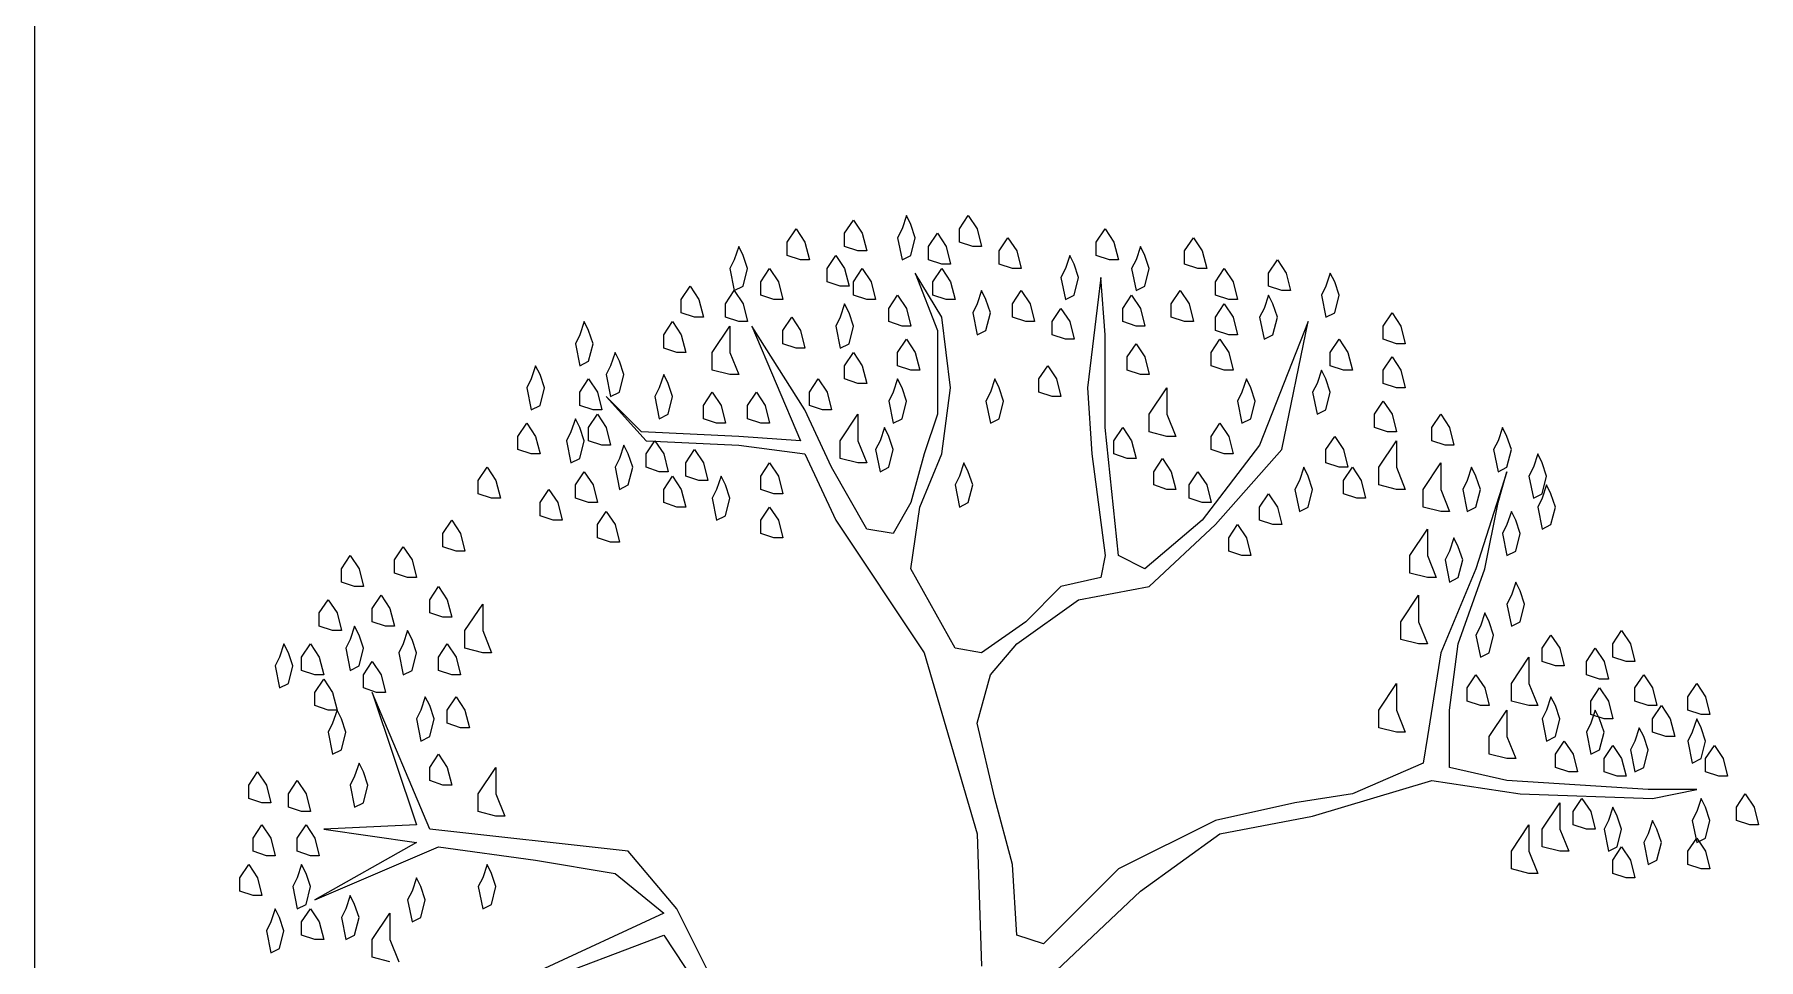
# Model space of a CAD drawing. Header units: millimetres. Extents: x -4017 to 59953, y -688 to 66564.
# Drawn here: x 24697 to 26588, y 10522 to 11537 of the extents above; entities that cross this region are included whole.
import ezdxf

# ---------------------------------------------------------------- set-up
doc = ezdxf.new("R2010")
doc.units = ezdxf.units.MM
doc.layers.add('www.cad-blocks.net', color=7, linetype='Continuous')

# ---------------------------------------------------------------- blocks, each defined once
blk = doc.blocks.new('A$C516926BB')
blk.add_line((27.1553, 38.5194), (27.1553, 0))
blk = doc.blocks.new('A$C14382B22')
for p, q in [((0.6974, 1.6128), (0.7071, 1.6274)), ((0.7071, 1.6274), (0.7168, 1.6128)), ((0.7652, 1.6322), (0.7604, 1.6177)), ((0.7701, 1.6225), (0.7652, 1.6322)), ((0.8234, 1.6177), (0.833, 1.6322)), ((0.833, 1.6322), (0.8427, 1.6177)), ((0.6345, 1.6031), (0.6442, 1.6177)), ((0.6442, 1.6177), (0.6538, 1.6031)), ((0.6974, 1.5983), (0.6974, 1.6128)), ((0.7168, 1.6128), (0.7216, 1.5935)), ((0.7604, 1.6177), (0.7555, 1.608)), ((0.7555, 1.608), (0.7604, 1.5838)), ((0.7749, 1.608), (0.7701, 1.6225)), ((0.7701, 1.5886), (0.7749, 1.608)), ((0.7894, 1.5983), (0.7991, 1.6128)), ((0.7991, 1.6128), (0.8088, 1.5983)), ((0.8234, 1.6031), (0.8234, 1.6177)), ((0.8427, 1.6177), (0.8476, 1.5983)), ((0.8669, 1.5935), (0.8766, 1.608)), ((0.8766, 1.608), (0.8863, 1.5935)), ((0.9735, 1.6031), (0.9832, 1.6177)), ((0.9832, 1.6177), (0.9929, 1.6031)), ((1.0704, 1.5935), (1.08, 1.608)), ((1.08, 1.608), (1.0897, 1.5935)), ((0.5812, 1.5983), (0.5763, 1.5838)), ((0.586, 1.5886), (0.5812, 1.5983)), ((0.6345, 1.5886), (0.6345, 1.6031)), ((0.6538, 1.6031), (0.6587, 1.5838)), ((0.712, 1.5935), (0.6974, 1.5983)), ((0.7216, 1.5935), (0.712, 1.5935)), ((0.7894, 1.5838), (0.7894, 1.5983)), ((0.8088, 1.5983), (0.8137, 1.5789)), ((0.8379, 1.5983), (0.8234, 1.6031)), ((0.8476, 1.5983), (0.8379, 1.5983)), ((0.8669, 1.5789), (0.8669, 1.5935)), ((0.8863, 1.5935), (0.8912, 1.5741)), ((0.9735, 1.5886), (0.9735, 1.6031)), ((0.9929, 1.6031), (0.9977, 1.5838)), ((1.0219, 1.5983), (1.0171, 1.5838)), ((1.0268, 1.5886), (1.0219, 1.5983)), ((1.0704, 1.5789), (1.0704, 1.5935)), ((1.0897, 1.5935), (1.0946, 1.5741)), ((0.5763, 1.5838), (0.5715, 1.5741)), ((0.5715, 1.5741), (0.5763, 1.5499)), ((0.5909, 1.5741), (0.586, 1.5886)), ((0.586, 1.5547), (0.5909, 1.5741)), ((0.6054, 1.5596), (0.6151, 1.5741)), ((0.6151, 1.5741), (0.6248, 1.5596)), ((0.649, 1.5838), (0.6345, 1.5886)), ((0.6587, 1.5838), (0.649, 1.5838)), ((0.6781, 1.5741), (0.6877, 1.5886)), ((0.6781, 1.5596), (0.6781, 1.5741)), ((0.6877, 1.5886), (0.6974, 1.5741)), ((0.6974, 1.5741), (0.7023, 1.5547)), ((0.7071, 1.5596), (0.7168, 1.5741)), ((0.7168, 1.5741), (0.7265, 1.5596)), ((0.7604, 1.5838), (0.7701, 1.5886)), ((0.804, 1.5789), (0.7894, 1.5838)), ((0.7943, 1.5596), (0.804, 1.5741)), ((0.8137, 1.5789), (0.804, 1.5789)), ((0.804, 1.5741), (0.8137, 1.5596)), ((0.8815, 1.5741), (0.8669, 1.5789)), ((0.8912, 1.5741), (0.8815, 1.5741)), ((0.9396, 1.5741), (0.9347, 1.5644)), ((0.9444, 1.5886), (0.9396, 1.5741)), ((0.9493, 1.5789), (0.9444, 1.5886)), ((0.9541, 1.5644), (0.9493, 1.5789)), ((0.988, 1.5838), (0.9735, 1.5886)), ((0.9977, 1.5838), (0.988, 1.5838)), ((1.0171, 1.5838), (1.0122, 1.5741)), ((1.0122, 1.5741), (1.0171, 1.5499)), ((1.0316, 1.5741), (1.0268, 1.5886)), ((1.0268, 1.5547), (1.0316, 1.5741)), ((1.0849, 1.5741), (1.0704, 1.5789)), ((1.0946, 1.5741), (1.0849, 1.5741)), ((1.1043, 1.5596), (1.1139, 1.5741)), ((1.1139, 1.5741), (1.1236, 1.5596)), ((1.1624, 1.5692), (1.1721, 1.5838)), ((1.1721, 1.5838), (1.1818, 1.5692)), ((0.5182, 1.5402), (0.5279, 1.5547)), ((0.5279, 1.5547), (0.5376, 1.5402)), ((0.5763, 1.5499), (0.586, 1.5547)), ((0.6054, 1.545), (0.6054, 1.5596)), ((0.6248, 1.5596), (0.6296, 1.5402)), ((0.6926, 1.5547), (0.6781, 1.5596)), ((0.7023, 1.5547), (0.6926, 1.5547)), ((0.7071, 1.545), (0.7071, 1.5596)), ((0.7265, 1.5596), (0.7313, 1.5402)), ((0.804, 1.5208), (0.7749, 1.5692)), ((0.7749, 1.5692), (0.7991, 1.5063)), ((0.7943, 1.545), (0.7943, 1.5596)), ((0.8137, 1.5596), (0.8185, 1.5402)), ((0.9347, 1.5644), (0.9396, 1.5402)), ((0.9493, 1.545), (0.9541, 1.5644)), ((0.9783, 1.5644), (0.9638, 1.4433)), ((0.9832, 1.5014), (0.9783, 1.5644)), ((1.0171, 1.5499), (1.0268, 1.5547)), ((1.1043, 1.545), (1.1043, 1.5596)), ((1.1236, 1.5596), (1.1285, 1.5402)), ((1.1624, 1.5547), (1.1624, 1.5692)), ((1.1769, 1.5499), (1.1624, 1.5547)), ((1.1818, 1.5692), (1.1866, 1.5499)), ((1.2253, 1.5547), (1.2205, 1.545)), ((1.2302, 1.5692), (1.2253, 1.5547)), ((1.235, 1.5596), (1.2302, 1.5692)), ((1.2399, 1.545), (1.235, 1.5596)), ((0.5182, 1.5257), (0.5182, 1.5402)), ((0.5376, 1.5402), (0.5424, 1.5208)), ((0.5667, 1.5353), (0.5763, 1.5499)), ((0.5667, 1.5208), (0.5667, 1.5353)), ((0.5763, 1.5499), (0.586, 1.5353)), ((0.586, 1.5353), (0.5909, 1.516)), ((0.6199, 1.5402), (0.6054, 1.545)), ((0.6296, 1.5402), (0.6199, 1.5402)), ((0.6974, 1.5353), (0.6926, 1.5208)), ((0.7023, 1.5257), (0.6974, 1.5353)), ((0.7216, 1.5402), (0.7071, 1.545)), ((0.7313, 1.5402), (0.7216, 1.5402)), ((0.7459, 1.5305), (0.7555, 1.545)), ((0.7555, 1.545), (0.7652, 1.5305)), ((0.8088, 1.5402), (0.7943, 1.545)), ((0.8185, 1.5402), (0.8088, 1.5402)), ((0.8427, 1.5353), (0.8379, 1.5257)), ((0.8476, 1.5499), (0.8427, 1.5353)), ((0.8524, 1.5402), (0.8476, 1.5499)), ((0.8573, 1.5257), (0.8524, 1.5402)), ((0.8815, 1.5353), (0.8912, 1.5499)), ((0.8815, 1.5208), (0.8815, 1.5353)), ((0.8912, 1.5499), (0.9008, 1.5353)), ((0.9008, 1.5353), (0.9057, 1.516)), ((0.9396, 1.5402), (0.9493, 1.545)), ((1.0026, 1.5305), (1.0122, 1.545)), ((1.0122, 1.545), (1.0219, 1.5305)), ((1.0558, 1.5353), (1.0655, 1.5499)), ((1.0558, 1.5208), (1.0558, 1.5353)), ((1.0655, 1.5499), (1.0752, 1.5353)), ((1.0752, 1.5353), (1.08, 1.516)), ((1.1188, 1.5402), (1.1043, 1.545)), ((1.1043, 1.5208), (1.1139, 1.5353)), ((1.1139, 1.5353), (1.1236, 1.5208)), ((1.1285, 1.5402), (1.1188, 1.5402)), ((1.1624, 1.545), (1.1575, 1.5305)), ((1.1672, 1.5353), (1.1624, 1.545)), ((1.1721, 1.5208), (1.1672, 1.5353)), ((1.1866, 1.5499), (1.1769, 1.5499)), ((1.2205, 1.545), (1.2253, 1.5208)), ((1.235, 1.5257), (1.2399, 1.545)), ((0.4117, 1.516), (0.4068, 1.5014)), ((0.4165, 1.5063), (0.4117, 1.516)), ((0.4989, 1.5014), (0.5085, 1.516)), ((0.5085, 1.516), (0.5182, 1.5014)), ((0.5328, 1.5208), (0.5182, 1.5257)), ((0.5424, 1.5208), (0.5328, 1.5208)), ((0.5812, 1.516), (0.5667, 1.5208)), ((0.5909, 1.516), (0.5812, 1.516)), ((0.6296, 1.5063), (0.6393, 1.5208)), ((0.6393, 1.5208), (0.649, 1.5063)), ((0.6926, 1.5208), (0.6877, 1.5111)), ((0.7071, 1.5111), (0.7023, 1.5257)), ((0.7459, 1.516), (0.7459, 1.5305)), ((0.7604, 1.5111), (0.7459, 1.516)), ((0.7652, 1.5305), (0.7701, 1.5111)), ((0.8137, 1.4433), (0.804, 1.5208)), ((0.8379, 1.5257), (0.8427, 1.5014)), ((0.8524, 1.5063), (0.8573, 1.5257)), ((0.896, 1.516), (0.8815, 1.5208)), ((0.9057, 1.516), (0.896, 1.516)), ((0.9251, 1.516), (0.9347, 1.5305)), ((0.9251, 1.5014), (0.9251, 1.516)), ((0.9347, 1.5305), (0.9444, 1.516)), ((0.9444, 1.516), (0.9493, 1.4966)), ((1.0026, 1.516), (1.0026, 1.5305)), ((1.0171, 1.5111), (1.0026, 1.516)), ((1.0219, 1.5305), (1.0268, 1.5111)), ((1.0704, 1.516), (1.0558, 1.5208)), ((1.08, 1.516), (1.0704, 1.516)), ((1.1043, 1.5063), (1.1043, 1.5208)), ((1.1236, 1.5208), (1.1285, 1.5014)), ((1.1575, 1.5305), (1.1527, 1.5208)), ((1.1527, 1.5208), (1.1575, 1.4966)), ((1.206, 1.516), (1.1527, 1.3804)), ((1.1672, 1.5014), (1.1721, 1.5208)), ((1.1769, 1.3755), (1.206, 1.516)), ((1.2253, 1.5208), (1.235, 1.5257)), ((1.2883, 1.5111), (1.298, 1.5257)), ((1.298, 1.5257), (1.3077, 1.5111)), ((0.4068, 1.5014), (0.402, 1.4917)), ((0.4214, 1.4917), (0.4165, 1.5063)), ((0.4989, 1.4869), (0.4989, 1.5014)), ((0.5182, 1.5014), (0.5231, 1.4821)), ((0.5521, 1.4821), (0.5715, 1.5111)), ((0.5715, 1.5111), (0.5715, 1.4821)), ((0.5957, 1.5111), (0.649, 1.3852)), ((0.6538, 1.4191), (0.5957, 1.5111)), ((0.6296, 1.4917), (0.6296, 1.5063)), ((0.649, 1.5063), (0.6538, 1.4869)), ((0.6877, 1.5111), (0.6926, 1.4869)), ((0.7023, 1.4917), (0.7071, 1.5111)), ((0.7555, 1.4821), (0.7652, 1.4966)), ((0.7701, 1.5111), (0.7604, 1.5111)), ((0.7652, 1.4966), (0.7749, 1.4821)), ((0.7991, 1.5063), (0.7991, 1.4143)), ((0.8427, 1.5014), (0.8524, 1.5063)), ((0.9396, 1.4966), (0.9251, 1.5014)), ((0.9493, 1.4966), (0.9396, 1.4966)), ((0.9832, 1.3997), (0.9832, 1.5014)), ((1.0268, 1.5111), (1.0171, 1.5111)), ((1.0994, 1.4821), (1.1091, 1.4966)), ((1.1188, 1.5014), (1.1043, 1.5063)), ((1.1091, 1.4966), (1.1188, 1.4821)), ((1.1285, 1.5014), (1.1188, 1.5014)), ((1.1575, 1.4966), (1.1672, 1.5014)), ((1.2302, 1.4821), (1.2399, 1.4966)), ((1.2399, 1.4966), (1.2496, 1.4821)), ((1.2883, 1.4966), (1.2883, 1.5111)), ((1.3028, 1.4917), (1.2883, 1.4966)), ((1.3077, 1.5111), (1.3125, 1.4917)), ((0.402, 1.4917), (0.4068, 1.4675)), ((0.4165, 1.4724), (0.4214, 1.4917)), ((0.4456, 1.4821), (0.4407, 1.4675)), ((0.4504, 1.4724), (0.4456, 1.4821)), ((0.5134, 1.4821), (0.4989, 1.4869)), ((0.5231, 1.4821), (0.5134, 1.4821)), ((0.5521, 1.4627), (0.5521, 1.4821)), ((0.5715, 1.4821), (0.5812, 1.4578)), ((0.6442, 1.4869), (0.6296, 1.4917)), ((0.6538, 1.4869), (0.6442, 1.4869)), ((0.6926, 1.4869), (0.7023, 1.4917)), ((0.6974, 1.4675), (0.7071, 1.4821)), ((0.7071, 1.4821), (0.7168, 1.4675)), ((0.7555, 1.4675), (0.7555, 1.4821)), ((0.7749, 1.4821), (0.7798, 1.4627)), ((1.0074, 1.4772), (1.0171, 1.4917)), ((1.0074, 1.4627), (1.0074, 1.4772)), ((1.0171, 1.4917), (1.0268, 1.4772)), ((1.0268, 1.4772), (1.0316, 1.4578)), ((1.0994, 1.4675), (1.0994, 1.4821)), ((1.1188, 1.4821), (1.1236, 1.4627)), ((1.2302, 1.4675), (1.2302, 1.4821)), ((1.2496, 1.4821), (1.2544, 1.4627)), ((1.2883, 1.4627), (1.298, 1.4772)), ((1.298, 1.4772), (1.3077, 1.4627)), ((1.3125, 1.4917), (1.3028, 1.4917)), ((0.3584, 1.4675), (0.3536, 1.453)), ((0.3632, 1.4578), (0.3584, 1.4675)), ((0.3681, 1.4433), (0.3632, 1.4578)), ((0.4068, 1.4675), (0.4165, 1.4724)), ((0.4407, 1.4675), (0.4359, 1.4578)), ((0.4359, 1.4578), (0.4407, 1.4336)), ((0.4553, 1.4578), (0.4504, 1.4724)), ((0.4504, 1.4385), (0.4553, 1.4578)), ((0.4989, 1.4578), (0.494, 1.4433)), ((0.5037, 1.4482), (0.4989, 1.4578)), ((0.5715, 1.4578), (0.5521, 1.4627)), ((0.5812, 1.4578), (0.5715, 1.4578)), ((0.6974, 1.453), (0.6974, 1.4675)), ((0.7168, 1.4675), (0.7216, 1.4482)), ((0.7701, 1.4627), (0.7555, 1.4675)), ((0.7798, 1.4627), (0.7701, 1.4627)), ((0.9105, 1.453), (0.9202, 1.4675)), ((0.9202, 1.4675), (0.9299, 1.453)), ((1.0219, 1.4578), (1.0074, 1.4627)), ((1.0316, 1.4578), (1.0219, 1.4578)), ((1.1139, 1.4627), (1.0994, 1.4675)), ((1.1236, 1.4627), (1.1139, 1.4627)), ((1.2205, 1.4627), (1.2157, 1.4482)), ((1.2253, 1.453), (1.2205, 1.4627)), ((1.2447, 1.4627), (1.2302, 1.4675)), ((1.2544, 1.4627), (1.2447, 1.4627)), ((1.2883, 1.4482), (1.2883, 1.4627)), ((1.3077, 1.4627), (1.3125, 1.4433)), ((0.3536, 1.453), (0.3487, 1.4433)), ((0.3487, 1.4433), (0.3536, 1.4191)), ((0.3632, 1.4239), (0.3681, 1.4433)), ((0.4068, 1.4385), (0.4165, 1.453)), ((0.4068, 1.4239), (0.4068, 1.4385)), ((0.4165, 1.453), (0.4262, 1.4385)), ((0.4262, 1.4385), (0.431, 1.4191)), ((0.4407, 1.4336), (0.4504, 1.4385)), ((0.494, 1.4433), (0.4892, 1.4336)), ((0.5085, 1.4336), (0.5037, 1.4482)), ((0.5424, 1.4239), (0.5521, 1.4385)), ((0.5521, 1.4385), (0.5618, 1.4239)), ((0.5909, 1.4239), (0.6006, 1.4385)), ((0.6006, 1.4385), (0.6102, 1.4239)), ((0.6587, 1.4385), (0.6684, 1.453)), ((0.6587, 1.4239), (0.6587, 1.4385)), ((0.6684, 1.453), (0.6781, 1.4385)), ((0.6781, 1.4385), (0.6829, 1.4191)), ((0.712, 1.4482), (0.6974, 1.453)), ((0.7216, 1.4482), (0.712, 1.4482)), ((0.7507, 1.4385), (0.7459, 1.4288)), ((0.7555, 1.453), (0.7507, 1.4385)), ((0.7604, 1.4433), (0.7555, 1.453)), ((0.7652, 1.4288), (0.7604, 1.4433)), ((0.804, 1.3707), (0.8137, 1.4433)), ((0.8573, 1.4385), (0.8524, 1.4288)), ((0.8621, 1.453), (0.8573, 1.4385)), ((0.8669, 1.4433), (0.8621, 1.453)), ((0.8718, 1.4288), (0.8669, 1.4433)), ((0.9105, 1.4385), (0.9105, 1.453)), ((0.9251, 1.4336), (0.9105, 1.4385)), ((0.9299, 1.453), (0.9347, 1.4336)), ((0.9638, 1.4433), (0.9686, 1.3707)), ((1.0316, 1.4143), (1.051, 1.4433)), ((1.051, 1.4433), (1.051, 1.4143)), ((1.1333, 1.4385), (1.1285, 1.4288)), ((1.1382, 1.453), (1.1333, 1.4385)), ((1.143, 1.4433), (1.1382, 1.453)), ((1.1479, 1.4288), (1.143, 1.4433)), ((1.2157, 1.4482), (1.2108, 1.4385)), ((1.2108, 1.4385), (1.2157, 1.4143)), ((1.2302, 1.4385), (1.2253, 1.453)), ((1.2253, 1.4191), (1.2302, 1.4385)), ((1.3028, 1.4433), (1.2883, 1.4482)), ((1.3125, 1.4433), (1.3028, 1.4433)), ((0.3536, 1.4191), (0.3632, 1.4239)), ((0.4214, 1.4191), (0.4068, 1.4239)), ((0.431, 1.4191), (0.4214, 1.4191)), ((0.4746, 1.3949), (0.4359, 1.4336)), ((0.4359, 1.4336), (0.4795, 1.3852)), ((0.4892, 1.4336), (0.494, 1.4094)), ((0.5037, 1.4143), (0.5085, 1.4336)), ((0.5424, 1.4094), (0.5424, 1.4239)), ((0.5618, 1.4239), (0.5667, 1.4046)), ((0.5909, 1.4094), (0.5909, 1.4239)), ((0.6102, 1.4239), (0.6151, 1.4046)), ((0.6829, 1.3561), (0.6538, 1.4191)), ((0.6732, 1.4191), (0.6587, 1.4239)), ((0.6829, 1.4191), (0.6732, 1.4191)), ((0.7459, 1.4288), (0.7507, 1.4046)), ((0.7604, 1.4094), (0.7652, 1.4288)), ((0.8524, 1.4288), (0.8573, 1.4046)), ((0.8669, 1.4094), (0.8718, 1.4288)), ((0.9347, 1.4336), (0.9251, 1.4336)), ((1.1285, 1.4288), (1.1333, 1.4046)), ((1.143, 1.4094), (1.1479, 1.4288)), ((1.2157, 1.4143), (1.2253, 1.4191)), ((1.2786, 1.4143), (1.2883, 1.4288)), ((1.2883, 1.4288), (1.298, 1.4143)), ((0.339, 1.39), (0.3487, 1.4046)), ((0.3487, 1.4046), (0.3584, 1.39)), ((0.402, 1.4094), (0.3971, 1.3949)), ((0.4068, 1.3997), (0.402, 1.4094)), ((0.4117, 1.3852), (0.4068, 1.3997)), ((0.4165, 1.3997), (0.4262, 1.4143)), ((0.4165, 1.3852), (0.4165, 1.3997)), ((0.4262, 1.4143), (0.4359, 1.3997)), ((0.4359, 1.3997), (0.4407, 1.3804)), ((0.494, 1.4094), (0.5037, 1.4143)), ((0.557, 1.4046), (0.5424, 1.4094)), ((0.5667, 1.4046), (0.557, 1.4046)), ((0.6054, 1.4046), (0.5909, 1.4094)), ((0.6151, 1.4046), (0.6054, 1.4046)), ((0.6926, 1.3852), (0.712, 1.4143)), ((0.712, 1.4143), (0.712, 1.3852)), ((0.741, 1.3997), (0.7362, 1.3852)), ((0.7459, 1.39), (0.741, 1.3997)), ((0.7507, 1.4046), (0.7604, 1.4094)), ((0.7991, 1.4143), (0.7846, 1.3707)), ((0.8573, 1.4046), (0.8669, 1.4094)), ((0.9977, 1.2593), (0.9832, 1.3997)), ((0.9929, 1.3852), (1.0026, 1.3997)), ((1.0026, 1.3997), (1.0122, 1.3852)), ((1.0316, 1.3949), (1.0316, 1.4143)), ((1.051, 1.4143), (1.0607, 1.39)), ((1.0994, 1.39), (1.1091, 1.4046)), ((1.1091, 1.4046), (1.1188, 1.39)), ((1.1333, 1.4046), (1.143, 1.4094)), ((1.2786, 1.3997), (1.2786, 1.4143)), ((1.2931, 1.3949), (1.2786, 1.3997)), ((1.298, 1.4143), (1.3028, 1.3949)), ((1.3416, 1.3997), (1.3513, 1.4143)), ((1.3416, 1.3852), (1.3416, 1.3997)), ((1.3513, 1.4143), (1.361, 1.3997)), ((1.361, 1.3997), (1.3658, 1.3804)), ((1.4191, 1.3997), (1.4142, 1.3852)), ((1.4239, 1.39), (1.4191, 1.3997)), ((0.339, 1.3755), (0.339, 1.39)), ((0.3584, 1.39), (0.3632, 1.3707)), ((0.3971, 1.3949), (0.3923, 1.3852)), ((0.3923, 1.3852), (0.3971, 1.361)), ((0.4068, 1.3658), (0.4117, 1.3852)), ((0.431, 1.3804), (0.4165, 1.3852)), ((0.5812, 1.39), (0.4746, 1.3949)), ((0.4795, 1.3707), (0.4892, 1.3852)), ((0.4795, 1.3852), (0.5812, 1.3804)), ((0.4892, 1.3852), (0.4989, 1.3707)), ((0.649, 1.3852), (0.5812, 1.39)), ((0.6926, 1.3658), (0.6926, 1.3852)), ((0.712, 1.3852), (0.7216, 1.361)), ((0.7362, 1.3852), (0.7313, 1.3755)), ((0.7507, 1.3755), (0.7459, 1.39)), ((0.9929, 1.3707), (0.9929, 1.3852)), ((1.0122, 1.3852), (1.0171, 1.3658)), ((1.051, 1.39), (1.0316, 1.3949)), ((1.0607, 1.39), (1.051, 1.39)), ((1.0994, 1.3755), (1.0994, 1.39)), ((1.1188, 1.39), (1.1236, 1.3707)), ((1.2253, 1.3755), (1.235, 1.39)), ((1.235, 1.39), (1.2447, 1.3755)), ((1.2835, 1.3561), (1.3028, 1.3852)), ((1.3028, 1.3949), (1.2931, 1.3949)), ((1.3028, 1.3852), (1.3028, 1.3561)), ((1.3561, 1.3804), (1.3416, 1.3852)), ((1.4142, 1.3852), (1.4094, 1.3755)), ((1.4288, 1.3755), (1.4239, 1.39)), ((0.3536, 1.3707), (0.339, 1.3755)), ((0.3632, 1.3707), (0.3536, 1.3707)), ((0.3971, 1.361), (0.4068, 1.3658)), ((0.4407, 1.3804), (0.431, 1.3804)), ((0.4504, 1.3658), (0.4456, 1.3561)), ((0.4553, 1.3804), (0.4504, 1.3658)), ((0.4601, 1.3707), (0.4553, 1.3804)), ((0.465, 1.3561), (0.4601, 1.3707)), ((0.4795, 1.3561), (0.4795, 1.3707)), ((0.4989, 1.3707), (0.5037, 1.3513)), ((0.5231, 1.361), (0.5328, 1.3755)), ((0.5328, 1.3755), (0.5424, 1.361)), ((0.5812, 1.3804), (0.6538, 1.3707)), ((0.6538, 1.3707), (0.6877, 1.298)), ((0.712, 1.361), (0.6926, 1.3658)), ((0.7313, 1.3755), (0.7362, 1.3513)), ((0.7459, 1.3561), (0.7507, 1.3755)), ((0.7846, 1.3707), (0.7701, 1.3174)), ((0.7798, 1.3125), (0.804, 1.3707)), ((0.9686, 1.3707), (0.9832, 1.2593)), ((1.0074, 1.3658), (0.9929, 1.3707)), ((1.0171, 1.3658), (1.0074, 1.3658)), ((1.0365, 1.3513), (1.0461, 1.3658)), ((1.0461, 1.3658), (1.0558, 1.3513)), ((1.1527, 1.3804), (1.0897, 1.298)), ((1.1139, 1.3707), (1.0994, 1.3755)), ((1.1043, 1.2932), (1.1769, 1.3755)), ((1.1236, 1.3707), (1.1139, 1.3707)), ((1.2253, 1.361), (1.2253, 1.3755)), ((1.2447, 1.3755), (1.2496, 1.3561)), ((1.3658, 1.3804), (1.3561, 1.3804)), ((1.4094, 1.3755), (1.4142, 1.3513)), ((1.4239, 1.3561), (1.4288, 1.3755)), ((1.4578, 1.3707), (1.453, 1.3561)), ((1.4627, 1.361), (1.4578, 1.3707)), ((0.2954, 1.3416), (0.3051, 1.3561)), ((0.3051, 1.3561), (0.3148, 1.3416)), ((0.402, 1.3368), (0.4117, 1.3513)), ((0.4117, 1.3513), (0.4214, 1.3368)), ((0.4456, 1.3561), (0.4504, 1.3319)), ((0.4601, 1.3368), (0.465, 1.3561)), ((0.494, 1.3513), (0.4795, 1.3561)), ((0.5037, 1.3513), (0.494, 1.3513)), ((0.4989, 1.3319), (0.5085, 1.3464)), ((0.5085, 1.3464), (0.5182, 1.3319)), ((0.5231, 1.3464), (0.5231, 1.361)), ((0.5376, 1.3416), (0.5231, 1.3464)), ((0.5424, 1.361), (0.5473, 1.3416)), ((0.5618, 1.3464), (0.557, 1.3319)), ((0.5667, 1.3368), (0.5618, 1.3464)), ((0.6054, 1.3464), (0.6151, 1.361)), ((0.6054, 1.3319), (0.6054, 1.3464)), ((0.6151, 1.361), (0.6248, 1.3464)), ((0.6248, 1.3464), (0.6296, 1.3271)), ((0.7216, 1.2883), (0.6829, 1.3561)), ((0.7216, 1.361), (0.712, 1.361)), ((0.7362, 1.3513), (0.7459, 1.3561)), ((0.8234, 1.3464), (0.8185, 1.3368)), ((0.8282, 1.361), (0.8234, 1.3464)), ((0.833, 1.3513), (0.8282, 1.361)), ((0.8379, 1.3368), (0.833, 1.3513)), ((1.0365, 1.3368), (1.0365, 1.3513)), ((1.0558, 1.3513), (1.0607, 1.3319)), ((1.0752, 1.3368), (1.0849, 1.3513)), ((1.0849, 1.3513), (1.0946, 1.3368)), ((1.2011, 1.3561), (1.1963, 1.3416)), ((1.206, 1.3464), (1.2011, 1.3561)), ((1.2108, 1.3319), (1.206, 1.3464)), ((1.2399, 1.3561), (1.2253, 1.361)), ((1.2496, 1.3561), (1.2399, 1.3561)), ((1.2447, 1.3416), (1.2544, 1.3561)), ((1.2544, 1.3561), (1.2641, 1.3416)), ((1.2835, 1.3368), (1.2835, 1.3561)), ((1.3028, 1.3561), (1.3125, 1.3319)), ((1.3319, 1.3319), (1.3513, 1.361)), ((1.3513, 1.361), (1.3513, 1.3319)), ((1.3852, 1.3561), (1.3803, 1.3416)), ((1.39, 1.3464), (1.3852, 1.3561)), ((1.4239, 1.3513), (1.39, 1.2447)), ((1.3949, 1.3319), (1.39, 1.3464)), ((1.4142, 1.3513), (1.4239, 1.3561)), ((1.4142, 1.3174), (1.4239, 1.3513)), ((1.453, 1.3561), (1.4481, 1.3464)), ((1.4481, 1.3464), (1.453, 1.3222)), ((1.4675, 1.3464), (1.4627, 1.361)), ((1.4627, 1.3271), (1.4675, 1.3464)), ((0.2954, 1.3271), (0.2954, 1.3416)), ((0.31, 1.3222), (0.2954, 1.3271)), ((0.3148, 1.3416), (0.3197, 1.3222)), ((0.3632, 1.3174), (0.3729, 1.3319)), ((0.3729, 1.3319), (0.3826, 1.3174)), ((0.402, 1.3222), (0.402, 1.3368)), ((0.4214, 1.3368), (0.4262, 1.3174)), ((0.4504, 1.3319), (0.4601, 1.3368)), ((0.4989, 1.3174), (0.4989, 1.3319)), ((0.5182, 1.3319), (0.5231, 1.3125)), ((0.5473, 1.3416), (0.5376, 1.3416)), ((0.557, 1.3319), (0.5521, 1.3222)), ((0.5715, 1.3222), (0.5667, 1.3368)), ((0.6199, 1.3271), (0.6054, 1.3319)), ((0.6296, 1.3271), (0.6199, 1.3271)), ((0.8185, 1.3368), (0.8234, 1.3125)), ((0.833, 1.3174), (0.8379, 1.3368)), ((1.051, 1.3319), (1.0365, 1.3368)), ((1.0607, 1.3319), (1.051, 1.3319)), ((1.0752, 1.3222), (1.0752, 1.3368)), ((1.0946, 1.3368), (1.0994, 1.3174)), ((1.1527, 1.3125), (1.1624, 1.3271)), ((1.1624, 1.3271), (1.1721, 1.3125)), ((1.1963, 1.3416), (1.1914, 1.3319)), ((1.1914, 1.3319), (1.1963, 1.3077)), ((1.206, 1.3125), (1.2108, 1.3319)), ((1.2447, 1.3271), (1.2447, 1.3416)), ((1.2592, 1.3222), (1.2447, 1.3271)), ((1.2641, 1.3416), (1.2689, 1.3222)), ((1.3028, 1.3319), (1.2835, 1.3368)), ((1.3125, 1.3319), (1.3028, 1.3319)), ((1.3319, 1.3125), (1.3319, 1.3319)), ((1.3513, 1.3319), (1.361, 1.3077)), ((1.3803, 1.3416), (1.3755, 1.3319)), ((1.3755, 1.3319), (1.3803, 1.3077)), ((1.39, 1.3125), (1.3949, 1.3319)), ((1.453, 1.3222), (1.4627, 1.3271)), ((1.4675, 1.3368), (1.4627, 1.3222)), ((1.4723, 1.3271), (1.4675, 1.3368)), ((1.4772, 1.3125), (1.4723, 1.3271)), ((0.3197, 1.3222), (0.31, 1.3222)), ((0.3632, 1.3029), (0.3632, 1.3174)), ((0.3826, 1.3174), (0.3875, 1.298)), ((0.4165, 1.3174), (0.402, 1.3222)), ((0.4262, 1.3174), (0.4165, 1.3174)), ((0.4262, 1.2932), (0.4359, 1.3077)), ((0.4359, 1.3077), (0.4456, 1.2932)), ((0.5134, 1.3125), (0.4989, 1.3174)), ((0.5231, 1.3125), (0.5134, 1.3125)), ((0.5521, 1.3222), (0.557, 1.298)), ((0.5667, 1.3029), (0.5715, 1.3222)), ((0.6054, 1.298), (0.6151, 1.3125)), ((0.6151, 1.3125), (0.6248, 1.298)), ((0.7701, 1.3174), (0.7507, 1.2835)), ((0.7701, 1.2447), (0.7798, 1.3125)), ((0.8234, 1.3125), (0.833, 1.3174)), ((1.0897, 1.3174), (1.0752, 1.3222)), ((1.0994, 1.3174), (1.0897, 1.3174)), ((1.1527, 1.298), (1.1527, 1.3125)), ((1.1721, 1.3125), (1.1769, 1.2932)), ((1.1963, 1.3077), (1.206, 1.3125)), ((1.2689, 1.3222), (1.2592, 1.3222)), ((1.3513, 1.3077), (1.3319, 1.3125)), ((1.361, 1.3077), (1.3513, 1.3077)), ((1.3803, 1.3077), (1.39, 1.3125)), ((1.3997, 1.2447), (1.4142, 1.3174)), ((1.4288, 1.3077), (1.4239, 1.2932)), ((1.4336, 1.298), (1.4288, 1.3077)), ((1.4627, 1.3222), (1.4578, 1.3125)), ((1.4578, 1.3125), (1.4627, 1.2883)), ((1.4723, 1.2932), (1.4772, 1.3125)), ((0.2567, 1.2835), (0.2664, 1.298)), ((0.2664, 1.298), (0.2761, 1.2835)), ((0.3778, 1.298), (0.3632, 1.3029)), ((0.3875, 1.298), (0.3778, 1.298)), ((0.4262, 1.2786), (0.4262, 1.2932)), ((0.4456, 1.2932), (0.4504, 1.2738)), ((0.557, 1.298), (0.5667, 1.3029)), ((0.6054, 1.2835), (0.6054, 1.298)), ((0.6248, 1.298), (0.6296, 1.2786)), ((0.6877, 1.298), (0.7846, 1.1527)), ((0.7507, 1.2835), (0.7216, 1.2883)), ((1.0897, 1.298), (1.0268, 1.2447)), ((1.0316, 1.2254), (1.1043, 1.2932)), ((1.1188, 1.2786), (1.1285, 1.2932)), ((1.1285, 1.2932), (1.1382, 1.2786)), ((1.1672, 1.2932), (1.1527, 1.298)), ((1.1769, 1.2932), (1.1672, 1.2932)), ((1.3174, 1.2593), (1.3367, 1.2883)), ((1.3367, 1.2883), (1.3367, 1.2593)), ((1.4239, 1.2932), (1.4191, 1.2835)), ((1.4384, 1.2835), (1.4336, 1.298)), ((1.4627, 1.2883), (1.4723, 1.2932)), ((0.2034, 1.2544), (0.2131, 1.269)), ((0.2131, 1.269), (0.2228, 1.2544)), ((0.2567, 1.269), (0.2567, 1.2835)), ((0.2712, 1.2641), (0.2567, 1.269)), ((0.2761, 1.2835), (0.2809, 1.2641)), ((0.4407, 1.2738), (0.4262, 1.2786)), ((0.4504, 1.2738), (0.4407, 1.2738)), ((0.6199, 1.2786), (0.6054, 1.2835)), ((0.6296, 1.2786), (0.6199, 1.2786)), ((1.1188, 1.2641), (1.1188, 1.2786)), ((1.1382, 1.2786), (1.143, 1.2593)), ((1.3658, 1.2786), (1.361, 1.2641)), ((1.3706, 1.269), (1.3658, 1.2786)), ((1.3755, 1.2544), (1.3706, 1.269)), ((1.4191, 1.2835), (1.4239, 1.2593)), ((1.4336, 1.2641), (1.4384, 1.2835)), ((0.1453, 1.2447), (0.155, 1.2593)), ((0.155, 1.2593), (0.1647, 1.2447)), ((0.2034, 1.2399), (0.2034, 1.2544)), ((0.2228, 1.2544), (0.2276, 1.2351)), ((0.2809, 1.2641), (0.2712, 1.2641)), ((0.9832, 1.2593), (0.9783, 1.2351)), ((1.0268, 1.2447), (0.9977, 1.2593)), ((1.1333, 1.2593), (1.1188, 1.2641)), ((1.143, 1.2593), (1.1333, 1.2593)), ((1.3174, 1.2399), (1.3174, 1.2593)), ((1.3367, 1.2593), (1.3464, 1.2351)), ((1.361, 1.2641), (1.3561, 1.2544)), ((1.3561, 1.2544), (1.361, 1.2302)), ((1.3706, 1.2351), (1.3755, 1.2544)), ((1.4239, 1.2593), (1.4336, 1.2641)), ((0.1453, 1.2302), (0.1453, 1.2447)), ((0.1598, 1.2254), (0.1453, 1.2302)), ((0.1647, 1.2447), (0.1695, 1.2254)), ((0.2179, 1.2351), (0.2034, 1.2399)), ((0.2276, 1.2351), (0.2179, 1.2351)), ((0.8185, 1.1576), (0.7701, 1.2447)), ((0.9783, 1.2351), (0.9347, 1.2254)), ((1.3367, 1.2351), (1.3174, 1.2399)), ((1.3464, 1.2351), (1.3367, 1.2351)), ((1.39, 1.2447), (1.3513, 1.1527)), ((1.361, 1.2302), (1.3706, 1.2351)), ((1.3706, 1.1624), (1.3997, 1.2447)), ((1.4336, 1.2302), (1.4288, 1.2157)), ((1.4384, 1.2205), (1.4336, 1.2302)), ((0.1211, 1.1963), (0.1308, 1.2108)), ((0.1308, 1.2108), (0.1405, 1.1963)), ((0.1695, 1.2254), (0.1598, 1.2254)), ((0.1792, 1.2011), (0.1889, 1.2157)), ((0.1889, 1.2157), (0.1986, 1.2011)), ((0.2422, 1.2108), (0.2518, 1.2254)), ((0.2422, 1.1963), (0.2422, 1.2108)), ((0.2518, 1.2254), (0.2615, 1.2108)), ((0.2615, 1.2108), (0.2664, 1.1915)), ((0.8863, 1.1624), (0.9541, 1.2108)), ((0.9347, 1.2254), (0.896, 1.1866)), ((0.9541, 1.2108), (1.0316, 1.2254)), ((1.3077, 1.1866), (1.3271, 1.2157)), ((1.3271, 1.2157), (1.3271, 1.1866)), ((1.4288, 1.2157), (1.4239, 1.206)), ((1.4433, 1.206), (1.4384, 1.2205)), ((0.1211, 1.1818), (0.1211, 1.1963)), ((0.1405, 1.1963), (0.1453, 1.1769)), ((0.1792, 1.1866), (0.1792, 1.2011)), ((0.1986, 1.2011), (0.2034, 1.1818)), ((0.2567, 1.1915), (0.2422, 1.1963)), ((0.2809, 1.1769), (0.3003, 1.206)), ((0.3003, 1.206), (0.3003, 1.1769)), ((1.3997, 1.1963), (1.3949, 1.1818)), ((1.4045, 1.1866), (1.3997, 1.1963)), ((1.4239, 1.206), (1.4288, 1.1818)), ((1.4384, 1.1866), (1.4433, 1.206)), ((0.1356, 1.1769), (0.1211, 1.1818)), ((0.1453, 1.1769), (0.1356, 1.1769)), ((0.1598, 1.1818), (0.155, 1.1672)), ((0.1647, 1.1721), (0.1598, 1.1818)), ((0.1937, 1.1818), (0.1792, 1.1866)), ((0.2034, 1.1818), (0.1937, 1.1818)), ((0.2179, 1.1769), (0.2131, 1.1624)), ((0.2228, 1.1672), (0.2179, 1.1769)), ((0.2664, 1.1915), (0.2567, 1.1915)), ((0.2809, 1.1576), (0.2809, 1.1769)), ((0.3003, 1.1769), (0.31, 1.1527)), ((0.896, 1.1866), (0.8476, 1.1527)), ((1.3077, 1.1672), (1.3077, 1.1866)), ((1.3271, 1.1866), (1.3367, 1.1624)), ((1.3949, 1.1818), (1.39, 1.1721)), ((1.4094, 1.1721), (1.4045, 1.1866)), ((1.4288, 1.1818), (1.4384, 1.1866)), ((1.5402, 1.1624), (1.5498, 1.1769)), ((1.5498, 1.1769), (1.5595, 1.1624)), ((0.0823, 1.1624), (0.0775, 1.1479)), ((0.0872, 1.1527), (0.0823, 1.1624)), ((0.1017, 1.1479), (0.1114, 1.1624)), ((0.1114, 1.1624), (0.1211, 1.1479)), ((0.155, 1.1672), (0.1501, 1.1576)), ((0.1501, 1.1576), (0.155, 1.1333)), ((0.1695, 1.1576), (0.1647, 1.1721)), ((0.1647, 1.1382), (0.1695, 1.1576)), ((0.2131, 1.1624), (0.2083, 1.1527)), ((0.2276, 1.1527), (0.2228, 1.1672)), ((0.2518, 1.1479), (0.2615, 1.1624)), ((0.2615, 1.1624), (0.2712, 1.1479)), ((0.3003, 1.1527), (0.2809, 1.1576)), ((0.8476, 1.1527), (0.8185, 1.1576)), ((0.8573, 1.1285), (0.8863, 1.1624)), ((1.3271, 1.1624), (1.3077, 1.1672)), ((1.3367, 1.1624), (1.3271, 1.1624)), ((1.361, 1.0898), (1.3706, 1.1624)), ((1.39, 1.1721), (1.3949, 1.1479)), ((1.4045, 1.1527), (1.4094, 1.1721)), ((1.4627, 1.1576), (1.4723, 1.1721)), ((1.4627, 1.143), (1.4627, 1.1576)), ((1.4723, 1.1721), (1.482, 1.1576)), ((1.482, 1.1576), (1.4869, 1.1382)), ((1.5111, 1.143), (1.5208, 1.1576)), ((1.5208, 1.1576), (1.5305, 1.143)), ((1.5402, 1.1479), (1.5402, 1.1624)), ((1.5595, 1.1624), (1.5644, 1.143)), ((0.0775, 1.1479), (0.0726, 1.1382)), ((0.0726, 1.1382), (0.0775, 1.114)), ((0.092, 1.1382), (0.0872, 1.1527)), ((0.0872, 1.1188), (0.092, 1.1382)), ((0.1017, 1.1333), (0.1017, 1.1479)), ((0.1211, 1.1479), (0.1259, 1.1285)), ((0.155, 1.1333), (0.1647, 1.1382)), ((0.1695, 1.1285), (0.1792, 1.143)), ((0.1792, 1.143), (0.1889, 1.1285)), ((0.2083, 1.1527), (0.2131, 1.1285)), ((0.2228, 1.1333), (0.2276, 1.1527)), ((0.2518, 1.1333), (0.2518, 1.1479)), ((0.2712, 1.1479), (0.2761, 1.1285)), ((0.31, 1.1527), (0.3003, 1.1527)), ((0.7846, 1.1527), (0.8427, 0.9541)), ((1.3513, 1.1527), (1.3367, 1.0607)), ((1.3949, 1.1479), (1.4045, 1.1527)), ((1.4288, 1.1188), (1.4481, 1.1479)), ((1.4481, 1.1479), (1.4481, 1.1188)), ((1.4772, 1.1382), (1.4627, 1.143)), ((1.4869, 1.1382), (1.4772, 1.1382)), ((1.5111, 1.1285), (1.5111, 1.143)), ((1.5305, 1.143), (1.5353, 1.1237)), ((1.5547, 1.143), (1.5402, 1.1479)), ((1.5644, 1.143), (1.5547, 1.143)), ((0.0775, 1.114), (0.0872, 1.1188)), ((0.1162, 1.1285), (0.1017, 1.1333)), ((0.1259, 1.1285), (0.1162, 1.1285)), ((0.1162, 1.1091), (0.1259, 1.1237)), ((0.1259, 1.1237), (0.1356, 1.1091)), ((0.1695, 1.114), (0.1695, 1.1285)), ((0.1889, 1.1285), (0.1937, 1.1091)), ((0.2131, 1.1285), (0.2228, 1.1333)), ((0.2664, 1.1285), (0.2518, 1.1333)), ((0.2761, 1.1285), (0.2664, 1.1285)), ((0.8427, 1.0752), (0.8573, 1.1285)), ((1.2835, 1.0898), (1.3028, 1.1188)), ((1.3028, 1.1188), (1.3028, 1.0898)), ((1.3803, 1.114), (1.39, 1.1285)), ((1.39, 1.1285), (1.3997, 1.114)), ((1.4288, 1.0994), (1.4288, 1.1188)), ((1.4481, 1.1188), (1.4578, 1.0946)), ((1.5256, 1.1237), (1.5111, 1.1285)), ((1.5353, 1.1237), (1.5256, 1.1237)), ((1.5644, 1.114), (1.5741, 1.1285)), ((1.5741, 1.1285), (1.5837, 1.114)), ((1.6225, 1.1043), (1.6322, 1.1188)), ((1.6322, 1.1188), (1.6419, 1.1043)), ((0.1162, 1.0946), (0.1162, 1.1091)), ((0.1356, 1.1091), (0.1405, 1.0898)), ((0.184, 1.1091), (0.1695, 1.114)), ((0.2422, 0.959), (0.1792, 1.1091)), ((0.1792, 1.1091), (0.2276, 0.9638)), ((0.1937, 1.1091), (0.184, 1.1091)), ((0.2373, 1.1043), (0.2325, 1.0898)), ((0.2422, 1.0946), (0.2373, 1.1043)), ((0.2615, 1.0898), (0.2712, 1.1043)), ((0.2712, 1.1043), (0.2809, 1.0898)), ((1.3803, 1.0994), (1.3803, 1.114)), ((1.3949, 1.0946), (1.3803, 1.0994)), ((1.3997, 1.114), (1.4045, 1.0946)), ((1.4481, 1.0946), (1.4288, 1.0994)), ((1.4723, 1.1043), (1.4675, 1.0898)), ((1.4772, 1.0946), (1.4723, 1.1043)), ((1.5159, 1.0994), (1.5256, 1.114)), ((1.5159, 1.0849), (1.5159, 1.0994)), ((1.5256, 1.114), (1.5353, 1.0994)), ((1.5353, 1.0994), (1.5402, 1.0801)), ((1.5644, 1.0994), (1.5644, 1.114)), ((1.5789, 1.0946), (1.5644, 1.0994)), ((1.5837, 1.114), (1.5886, 1.0946)), ((1.6225, 1.0898), (1.6225, 1.1043)), ((1.6419, 1.1043), (1.6467, 1.0849)), ((0.1308, 1.0898), (0.1162, 1.0946)), ((0.1405, 1.0898), (0.1308, 1.0898)), ((0.1405, 1.0898), (0.1356, 1.0752)), ((0.1453, 1.0801), (0.1405, 1.0898)), ((0.1501, 1.0655), (0.1453, 1.0801)), ((0.2325, 1.0898), (0.2276, 1.0801)), ((0.2276, 1.0801), (0.2325, 1.0558)), ((0.247, 1.0801), (0.2422, 1.0946)), ((0.2422, 1.0607), (0.247, 1.0801)), ((0.2615, 1.0752), (0.2615, 1.0898)), ((0.2809, 1.0898), (0.2858, 1.0704)), ((1.2835, 1.0704), (1.2835, 1.0898)), ((1.3028, 1.0898), (1.3125, 1.0655)), ((1.361, 1.0268), (1.361, 1.0898)), ((1.4045, 1.0946), (1.3949, 1.0946)), ((1.4045, 1.0607), (1.4239, 1.0898)), ((1.4239, 1.0898), (1.4239, 1.0607)), ((1.4578, 1.0946), (1.4481, 1.0946)), ((1.4675, 1.0898), (1.4627, 1.0801)), ((1.4627, 1.0801), (1.4675, 1.0558)), ((1.482, 1.0801), (1.4772, 1.0946)), ((1.4772, 1.0607), (1.482, 1.0801)), ((1.5208, 1.0898), (1.5159, 1.0752)), ((1.5305, 1.0801), (1.5159, 1.0849)), ((1.5256, 1.0801), (1.5208, 1.0898)), ((1.5305, 1.0655), (1.5256, 1.0801)), ((1.5402, 1.0801), (1.5305, 1.0801)), ((1.5886, 1.0946), (1.5789, 1.0946)), ((1.5837, 1.0801), (1.5934, 1.0946)), ((1.5837, 1.0655), (1.5837, 1.0801)), ((1.5934, 1.0946), (1.6031, 1.0801)), ((1.6031, 1.0801), (1.608, 1.0607)), ((1.637, 1.0849), (1.6225, 1.0898)), ((1.6322, 1.0801), (1.6273, 1.0655)), ((1.637, 1.0704), (1.6322, 1.0801)), ((1.6467, 1.0849), (1.637, 1.0849)), ((0.1356, 1.0752), (0.1308, 1.0655)), ((0.1308, 1.0655), (0.1356, 1.0413)), ((0.1453, 1.0462), (0.1501, 1.0655)), ((0.2325, 1.0558), (0.2422, 1.0607)), ((0.2761, 1.0704), (0.2615, 1.0752)), ((0.2858, 1.0704), (0.2761, 1.0704)), ((0.8621, 0.9929), (0.8427, 1.0752)), ((1.3028, 1.0655), (1.2835, 1.0704)), ((1.3125, 1.0655), (1.3028, 1.0655)), ((1.3367, 1.0607), (1.3319, 1.0316)), ((1.4045, 1.0413), (1.4045, 1.0607)), ((1.4239, 1.0607), (1.4336, 1.0365)), ((1.4675, 1.0558), (1.4772, 1.0607)), ((1.5159, 1.0752), (1.5111, 1.0655)), ((1.5111, 1.0655), (1.5159, 1.0413)), ((1.5256, 1.0462), (1.5305, 1.0655)), ((1.5692, 1.0704), (1.5644, 1.0558)), ((1.5741, 1.0607), (1.5692, 1.0704)), ((1.5789, 1.0462), (1.5741, 1.0607)), ((1.5983, 1.0607), (1.5837, 1.0655)), ((1.608, 1.0607), (1.5983, 1.0607)), ((1.6273, 1.0655), (1.6225, 1.0558)), ((1.6419, 1.0558), (1.637, 1.0704)), ((0.1356, 1.0413), (0.1453, 1.0462)), ((0.2422, 1.0268), (0.2518, 1.0413)), ((0.2518, 1.0413), (0.2615, 1.0268)), ((1.4239, 1.0365), (1.4045, 1.0413)), ((1.4772, 1.0413), (1.4869, 1.0558)), ((1.4772, 1.0268), (1.4772, 1.0413)), ((1.4869, 1.0558), (1.4966, 1.0413)), ((1.4966, 1.0413), (1.5014, 1.0219)), ((1.5159, 1.0413), (1.5256, 1.0462)), ((1.5305, 1.0365), (1.5402, 1.051)), ((1.5402, 1.051), (1.5498, 1.0365)), ((1.5644, 1.0558), (1.5595, 1.0462)), ((1.5595, 1.0462), (1.5644, 1.0219)), ((1.5741, 1.0268), (1.5789, 1.0462)), ((1.6225, 1.0558), (1.6273, 1.0316)), ((1.637, 1.0365), (1.6419, 1.0558)), ((1.6419, 1.0365), (1.6515, 1.051)), ((1.6515, 1.051), (1.6612, 1.0365)), ((0.0436, 1.0074), (0.0533, 1.0219)), ((0.0533, 1.0219), (0.063, 1.0074)), ((0.1647, 1.0316), (0.1598, 1.0171)), ((0.1695, 1.0219), (0.1647, 1.0316)), ((0.1744, 1.0074), (0.1695, 1.0219)), ((0.2422, 1.0123), (0.2422, 1.0268)), ((0.2615, 1.0268), (0.2664, 1.0074)), ((0.2954, 0.9977), (0.3148, 1.0268)), ((0.3148, 1.0268), (0.3148, 0.9977)), ((1.3319, 1.0316), (1.2544, 0.9977)), ((1.4239, 1.0123), (1.361, 1.0268)), ((1.4336, 1.0365), (1.4239, 1.0365)), ((1.4917, 1.0219), (1.4772, 1.0268)), ((1.5014, 1.0219), (1.4917, 1.0219)), ((1.5305, 1.0219), (1.5305, 1.0365)), ((1.545, 1.0171), (1.5305, 1.0219)), ((1.5498, 1.0365), (1.5547, 1.0171)), ((1.5644, 1.0219), (1.5741, 1.0268)), ((1.6273, 1.0316), (1.637, 1.0365)), ((1.6419, 1.0219), (1.6419, 1.0365)), ((1.6564, 1.0171), (1.6419, 1.0219)), ((1.6612, 1.0365), (1.6661, 1.0171)), ((0.0436, 0.9929), (0.0436, 1.0074)), ((0.063, 1.0074), (0.0678, 0.988)), ((0.0872, 0.9977), (0.0969, 1.0123)), ((0.0969, 1.0123), (0.1066, 0.9977)), ((0.1598, 1.0171), (0.155, 1.0074)), ((0.155, 1.0074), (0.1598, 0.9832)), ((0.1695, 0.988), (0.1744, 1.0074)), ((0.2567, 1.0074), (0.2422, 1.0123)), ((0.2664, 1.0074), (0.2567, 1.0074)), ((1.2108, 0.9735), (1.3416, 1.0123)), ((1.3416, 1.0123), (1.4384, 0.9977)), ((1.5789, 1.0026), (1.4239, 1.0123)), ((1.5547, 1.0171), (1.545, 1.0171)), ((1.6322, 1.0026), (1.5789, 1.0026)), ((1.5837, 0.9929), (1.6322, 1.0026)), ((1.6661, 1.0171), (1.6564, 1.0171)), ((0.0581, 0.988), (0.0436, 0.9929)), ((0.0678, 0.988), (0.0581, 0.988)), ((0.0872, 0.9832), (0.0872, 0.9977)), ((0.1066, 0.9977), (0.1114, 0.9784)), ((0.1598, 0.9832), (0.1695, 0.988)), ((0.2954, 0.9784), (0.2954, 0.9977)), ((0.3148, 0.9977), (0.3245, 0.9735)), ((0.8815, 0.9202), (0.8621, 0.9929)), ((1.1914, 0.988), (1.1043, 0.9687)), ((1.2544, 0.9977), (1.1914, 0.988)), ((1.4384, 0.9977), (1.5837, 0.9929)), ((1.4627, 0.959), (1.482, 0.988)), ((1.482, 0.988), (1.482, 0.959)), ((1.4966, 0.9784), (1.5063, 0.9929)), ((1.5063, 0.9929), (1.5159, 0.9784)), ((1.637, 0.9929), (1.6322, 0.9784)), ((1.6419, 0.9832), (1.637, 0.9929)), ((1.6758, 0.9832), (1.6855, 0.9977)), ((1.6855, 0.9977), (1.6951, 0.9832)), ((0.1017, 0.9784), (0.0872, 0.9832)), ((0.1114, 0.9784), (0.1017, 0.9784)), ((0.3148, 0.9735), (0.2954, 0.9784)), ((0.3245, 0.9735), (0.3148, 0.9735)), ((1.1043, 0.9687), (0.9977, 0.9154)), ((1.1091, 0.9541), (1.2108, 0.9735)), ((1.4966, 0.9638), (1.4966, 0.9784)), ((1.5159, 0.9784), (1.5208, 0.959)), ((1.5353, 0.9687), (1.5305, 0.959)), ((1.5402, 0.9832), (1.5353, 0.9687)), ((1.545, 0.9735), (1.5402, 0.9832)), ((1.5498, 0.959), (1.545, 0.9735)), ((1.5837, 0.9687), (1.5789, 0.9541)), ((1.5886, 0.959), (1.5837, 0.9687)), ((1.6322, 0.9784), (1.6273, 0.9687)), ((1.6273, 0.9687), (1.6322, 0.9445)), ((1.6467, 0.9687), (1.6419, 0.9832)), ((1.6419, 0.9493), (1.6467, 0.9687)), ((1.6758, 0.9687), (1.6758, 0.9832)), ((1.6903, 0.9638), (1.6758, 0.9687)), ((1.6951, 0.9832), (1.7, 0.9638)), ((0.0484, 0.9493), (0.0581, 0.9638)), ((0.0484, 0.9348), (0.0484, 0.9493)), ((0.0581, 0.9638), (0.0678, 0.9493)), ((0.0678, 0.9493), (0.0726, 0.9299)), ((0.0969, 0.9493), (0.1066, 0.9638)), ((0.0969, 0.9348), (0.0969, 0.9493)), ((0.1066, 0.9638), (0.1162, 0.9493)), ((0.1162, 0.9493), (0.1211, 0.9299)), ((0.2276, 0.9638), (0.1259, 0.959)), ((0.1259, 0.959), (0.2276, 0.9445)), ((0.4601, 0.9348), (0.2422, 0.959)), ((0.8427, 0.9541), (0.8476, 0.8088)), ((1.0219, 0.8912), (1.1091, 0.9541)), ((1.4288, 0.9348), (1.4481, 0.9638)), ((1.4481, 0.9638), (1.4481, 0.9348)), ((1.4627, 0.9396), (1.4627, 0.959)), ((1.482, 0.959), (1.4917, 0.9348)), ((1.5111, 0.959), (1.4966, 0.9638)), ((1.5208, 0.959), (1.5111, 0.959)), ((1.5305, 0.959), (1.5353, 0.9348)), ((1.545, 0.9396), (1.5498, 0.959)), ((1.5789, 0.9541), (1.5741, 0.9445)), ((1.5934, 0.9445), (1.5886, 0.959)), ((1.6225, 0.9348), (1.6322, 0.9493)), ((1.6322, 0.9493), (1.6419, 0.9348)), ((1.6322, 0.9445), (1.6419, 0.9493)), ((1.7, 0.9638), (1.6903, 0.9638)), ((0.063, 0.9299), (0.0484, 0.9348)), ((0.0726, 0.9299), (0.063, 0.9299)), ((0.1114, 0.9299), (0.0969, 0.9348)), ((0.1211, 0.9299), (0.1114, 0.9299)), ((0.2276, 0.9445), (0.1162, 0.8815)), ((0.1162, 0.8815), (0.2518, 0.9396)), ((0.2518, 0.9396), (0.3584, 0.9251)), ((0.5134, 0.8718), (0.4601, 0.9348)), ((1.4288, 0.9154), (1.4288, 0.9348)), ((1.4481, 0.9348), (1.4578, 0.9105)), ((1.482, 0.9348), (1.4627, 0.9396)), ((1.4917, 0.9348), (1.482, 0.9348)), ((1.5353, 0.9348), (1.545, 0.9396)), ((1.5402, 0.9251), (1.5498, 0.9396)), ((1.5498, 0.9396), (1.5595, 0.9251)), ((1.5741, 0.9445), (1.5789, 0.9202)), ((1.5886, 0.9251), (1.5934, 0.9445)), ((1.6225, 0.9202), (1.6225, 0.9348)), ((1.6419, 0.9348), (1.6467, 0.9154)), ((0.0339, 0.9057), (0.0436, 0.9202)), ((0.0436, 0.9202), (0.0533, 0.9057)), ((0.1017, 0.9202), (0.0969, 0.9057)), ((0.1066, 0.9105), (0.1017, 0.9202)), ((0.1114, 0.896), (0.1066, 0.9105)), ((0.3051, 0.9202), (0.3003, 0.9057)), ((0.31, 0.9105), (0.3051, 0.9202)), ((0.3148, 0.896), (0.31, 0.9105)), ((0.3584, 0.9251), (0.4456, 0.9105)), ((0.4456, 0.9105), (0.4989, 0.867)), ((0.8863, 0.8427), (0.8815, 0.9202)), ((0.9977, 0.9154), (0.9154, 0.8331)), ((1.4481, 0.9105), (1.4288, 0.9154)), ((1.4578, 0.9105), (1.4481, 0.9105)), ((1.5402, 0.9105), (1.5402, 0.9251)), ((1.5547, 0.9057), (1.5402, 0.9105)), ((1.5595, 0.9251), (1.5644, 0.9057)), ((1.5789, 0.9202), (1.5886, 0.9251)), ((1.637, 0.9154), (1.6225, 0.9202)), ((1.6467, 0.9154), (1.637, 0.9154)), ((0.0339, 0.8912), (0.0339, 0.9057)), ((0.0484, 0.8863), (0.0339, 0.8912)), ((0.0533, 0.9057), (0.0581, 0.8863)), ((0.0969, 0.9057), (0.092, 0.896)), ((0.092, 0.896), (0.0969, 0.8718)), ((0.1066, 0.8766), (0.1114, 0.896)), ((0.2228, 0.8912), (0.2179, 0.8815)), ((0.2276, 0.9057), (0.2228, 0.8912)), ((0.2325, 0.896), (0.2276, 0.9057)), ((0.2373, 0.8815), (0.2325, 0.896)), ((0.3003, 0.9057), (0.2954, 0.896)), ((0.2954, 0.896), (0.3003, 0.8718)), ((0.31, 0.8766), (0.3148, 0.896)), ((0.9299, 0.804), (1.0219, 0.8912)), ((1.5644, 0.9057), (1.5547, 0.9057)), ((0.0581, 0.8863), (0.0484, 0.8863)), ((0.0726, 0.8718), (0.0678, 0.8573)), ((0.0775, 0.8621), (0.0726, 0.8718)), ((0.0969, 0.8718), (0.1066, 0.8766)), ((0.1017, 0.8573), (0.1114, 0.8718)), ((0.1114, 0.8718), (0.1211, 0.8573)), ((0.1501, 0.8718), (0.1453, 0.8621)), ((0.155, 0.8863), (0.1501, 0.8718)), ((0.1598, 0.8766), (0.155, 0.8863)), ((0.1647, 0.8621), (0.1598, 0.8766)), ((0.2179, 0.8815), (0.2228, 0.8573)), ((0.2325, 0.8621), (0.2373, 0.8815)), ((0.3003, 0.8718), (0.31, 0.8766)), ((0.5521, 0.7943), (0.5134, 0.8718)), ((0.0678, 0.8573), (0.063, 0.8476)), ((0.0823, 0.8476), (0.0775, 0.8621)), ((0.1017, 0.8427), (0.1017, 0.8573)), ((0.1211, 0.8573), (0.1259, 0.8379)), ((0.1453, 0.8621), (0.1501, 0.8379)), ((0.1598, 0.8427), (0.1647, 0.8621)), ((0.1792, 0.8379), (0.1986, 0.867)), ((0.1986, 0.867), (0.1986, 0.8379)), ((0.2228, 0.8573), (0.2325, 0.8621)), ((0.4989, 0.867), (0.3632, 0.804)), ((0.063, 0.8476), (0.0678, 0.8234)), ((0.0775, 0.8282), (0.0823, 0.8476)), ((0.1162, 0.8379), (0.1017, 0.8427)), ((0.1259, 0.8379), (0.1162, 0.8379)), ((0.1501, 0.8379), (0.1598, 0.8427)), ((0.1792, 0.8185), (0.1792, 0.8379)), ((0.1986, 0.8379), (0.2083, 0.8137)), ((0.3584, 0.7895), (0.4989, 0.8427)), ((0.4989, 0.8427), (0.5473, 0.7701)), ((0.9154, 0.8331), (0.8863, 0.8427)), ((0.0678, 0.8234), (0.0775, 0.8282)), ((0.1986, 0.8137), (0.1792, 0.8185))]:
    blk.add_line(p, q)

msp = doc.modelspace()

# ---------------------------------------------------------------- block references
at = {"xscale": 1000, "yscale": 1000, "zscale": 1000}
msp.add_blockref('A$C14382B22', (24888, 9705.6), dxfattribs=at)
at = {"layer": 'www.cad-blocks.net', "color": 155, "true_color": 0x546d8e, "xscale": 1000, "yscale": 1000, "zscale": 1000}
msp.add_blockref('A$C516926BB', (-2458.7, 9375.6), dxfattribs=at)

doc.saveas('drawing.dxf')
